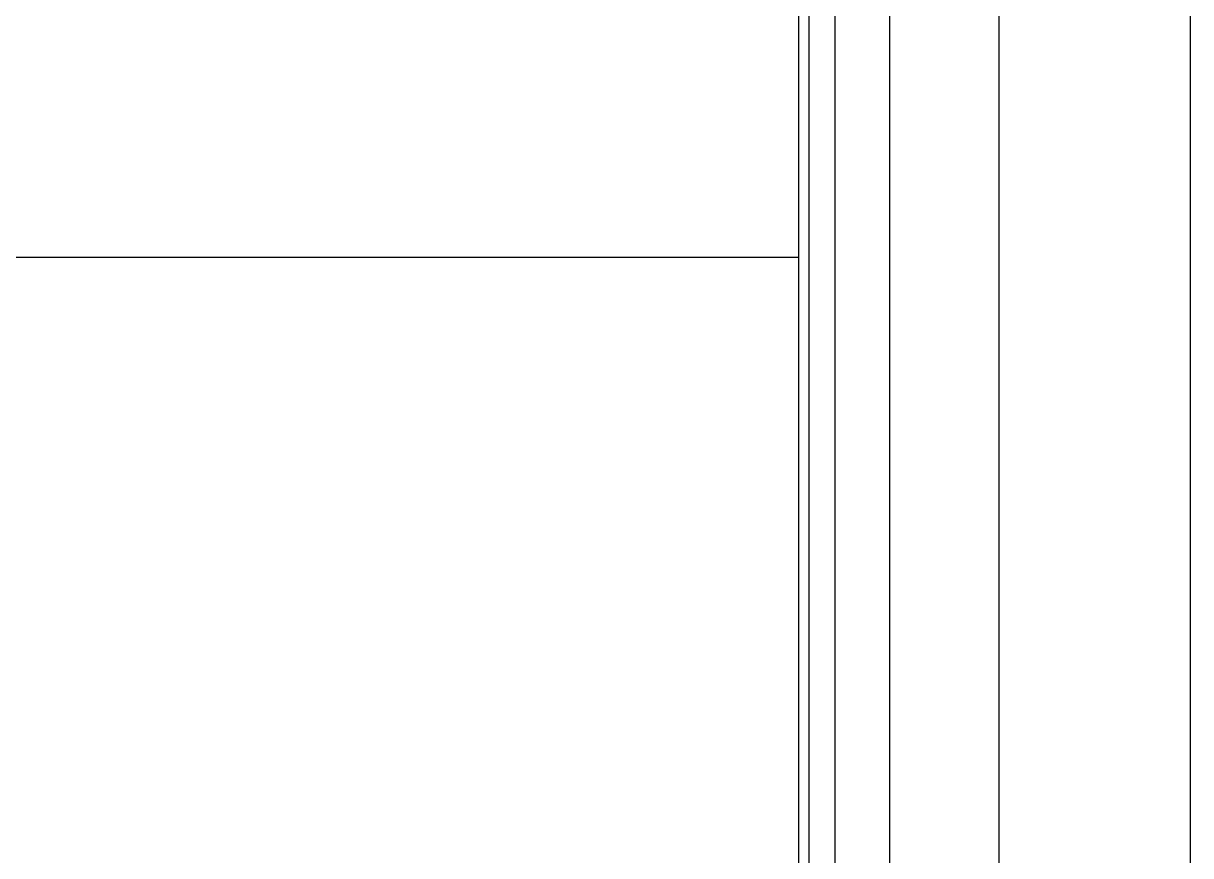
# Model space of a CAD drawing. Header units: metres. Extents: x -28 to 260, y 30 to 125.
# Drawn here: x 208.98 to 210.137, y 90.23 to 91.055 of the extents above; entities that cross this region are included whole.
import ezdxf

# ---------------------------------------------------------------- set-up
doc = ezdxf.new("R2010")
doc.units = ezdxf.units.M
doc.header["$LTSCALE"] = 0.01
doc.header["$MEASUREMENT"] = 0
doc.layers.add('0.10', color=2, linetype='Continuous')
doc.layers.add('0.45', color=4, linetype='Continuous')

msp = doc.modelspace()

# ---------------------------------------------------------------- linework, layer by layer
msp.add_line((209.7482, 90.8227), (199.7485, 90.8227))
at = {"layer": '0.10'}
for p, q in [((209.7583, 88.3227), (209.7583, 94.6727)), ((209.7843, 88.3227), (209.7843, 94.6727)), ((209.8385, 88.3227), (209.8385, 94.6727)), ((209.9469, 88.3227), (209.9469, 94.6727)), ((210.1365, 88.3227), (210.1365, 94.6727))]:
    msp.add_line(p, q, dxfattribs=at)
at = {"layer": '0.45'}
msp.add_line((209.7482, 88.3227), (209.7482, 94.6727), dxfattribs=at)

doc.saveas('drawing.dxf')
